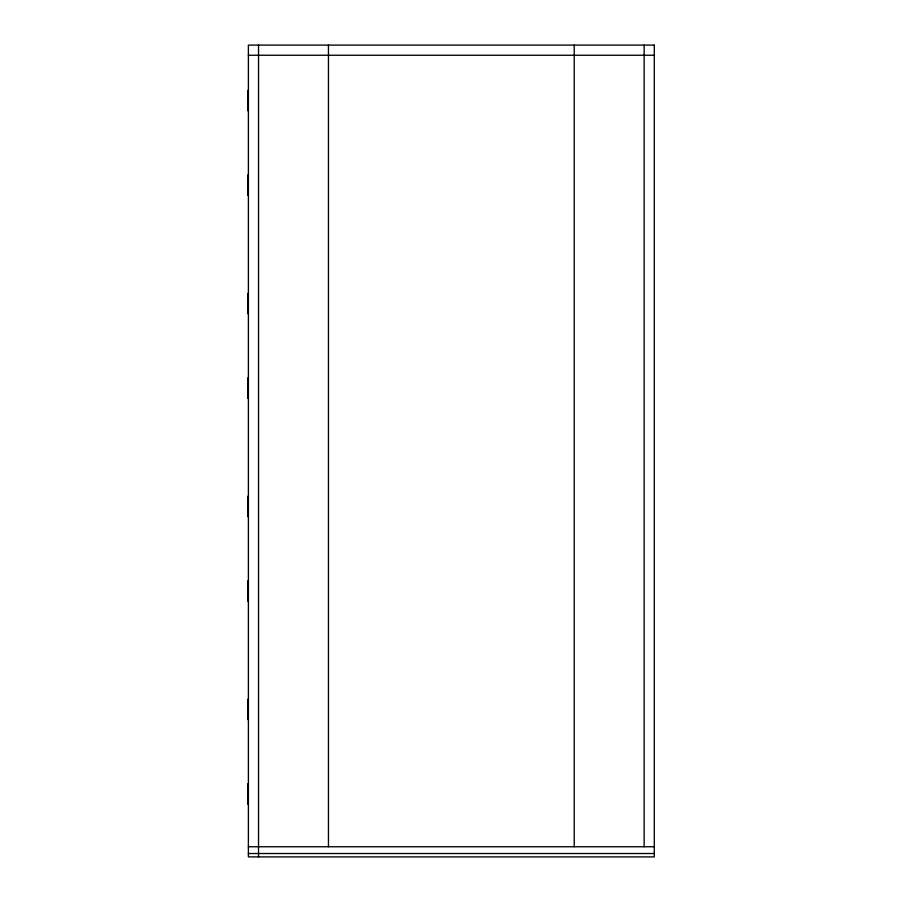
<?xml version="1.0" encoding="UTF-8"?>
<svg xmlns="http://www.w3.org/2000/svg" width="902" height="902" viewBox="0 0 902 902"><rect width="100%" height="100%" fill="white"/><g stroke="black" fill="none" stroke-linecap="round" stroke-linejoin="round"><path stroke-width="1.35" d="M248.388 55.247L654.288 55.247M248.388 846.752L654.288 846.752M248.388 853.517L654.288 853.517M644.141 45.1L644.141 846.752M574.224 45.1L574.224 846.752M328.452 45.1L328.452 846.752M258.536 45.1L258.536 856.9M247.712 90.425L247.712 110.721M247.712 174.988L247.712 195.283M247.712 293.375L247.712 313.67M247.712 377.938L247.712 398.233M247.712 496.325L247.712 516.62M247.712 580.888L247.712 601.183M247.712 699.275L247.712 719.571M247.712 783.838L247.712 804.133M654.288 45.1L248.388 45.1L248.388 856.9L654.288 856.9L654.288 45.1"/></g></svg>
